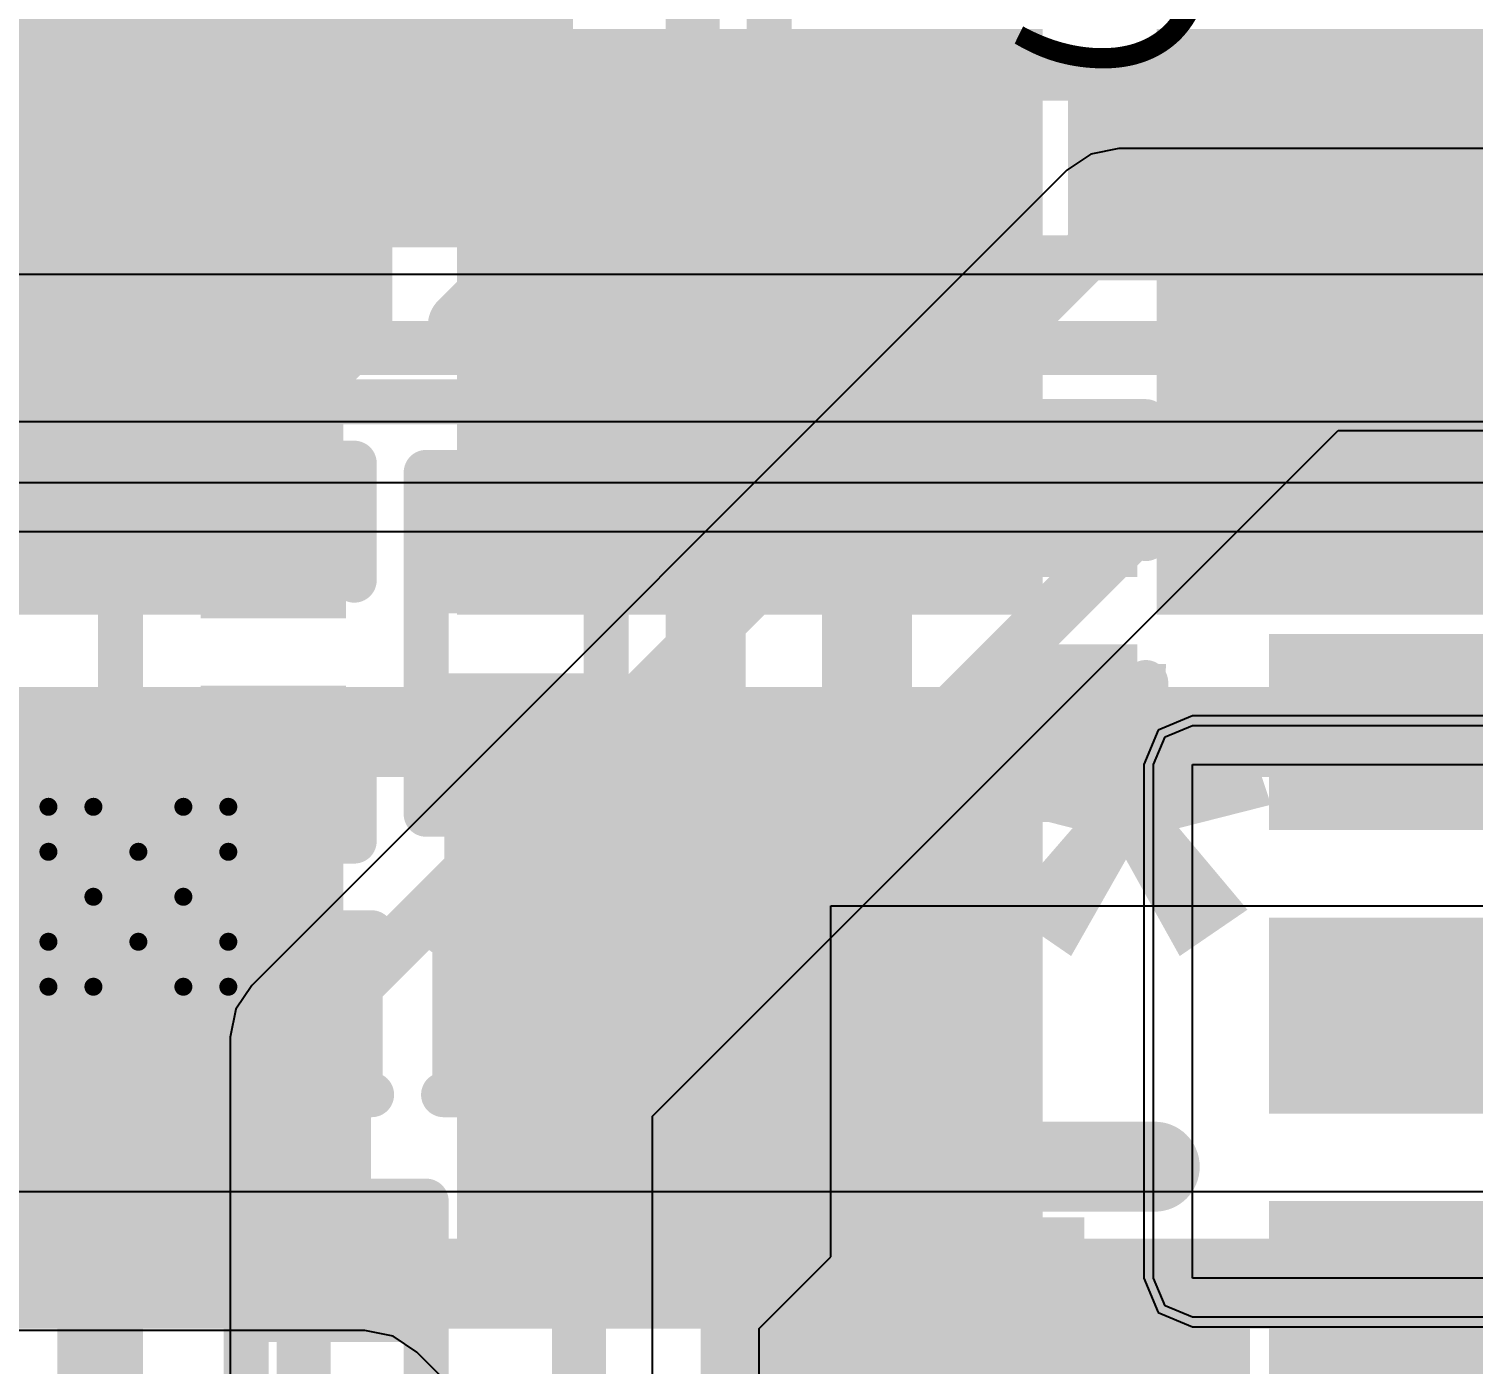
# Model space of a CAD drawing. Header units: inches. Extents: x 3 to 215, y 2 to 215.
# Drawn here: x 3.2848 to 3.4454, y 2.9261 to 3.0745 of the extents above; entities that cross this region are included whole.
import ezdxf

# ---------------------------------------------------------------- set-up
doc = ezdxf.new("R2010")
doc.units = ezdxf.units.IN
doc.header["$MEASUREMENT"] = 0
for name, color, linetype in [('Bottom Layer', 5, 'Continuous'), ('Bottom Overlay', 54, 'Continuous'), ('Bottom Paste', 16, 'Continuous'), ('Bottom Solder', 6, 'Continuous'), ('Dimension', 6, 'Continuous'), ('Drill Drawing', 1, 'Continuous'), ('Layer 1', 16, 'Continuous'), ('Layer 2', 76, 'Continuous'), ('Top Layer', 1, 'Continuous'), ('Top Paste', 8, 'Continuous'), ('Top Solder', 216, 'Continuous'), ('Via Holes', 16, 'Continuous')]:
    doc.layers.add(name, color=color, linetype=linetype)
doc.styles.add('Arial', font='', dxfattribs={"height": 0.2})
doc.styles.add('Arial_Bold', font='', dxfattribs={"height": 0.2})
doc.styles.get('Arial').set_extended_font_data('Arial')
doc.styles.get('Arial_Bold').set_extended_font_data('Arial', bold=True)

# ---------------------------------------------------------------- blocks, each defined once
blk = doc.blocks.new('40_QFN__5___5____B_8')
at = {"layer": 'Bottom Layer'}
for points in [[(-0.1063, -0.01929), (-0.07874, -0.01929), (-0.07874, -0.02795), (-0.1063, -0.02795)], [(-0.1063, -0.03504), (-0.07874, -0.03504), (-0.07874, -0.0437), (-0.1063, -0.0437)], [(-0.1063, -0.05079), (-0.07874, -0.05079), (-0.07874, -0.05945), (-0.1063, -0.05945)], [(-0.1063, -0.06654), (-0.07874, -0.06654), (-0.07874, -0.0752), (-0.1063, -0.0752)]]:
    blk.add_hatch(color=5, dxfattribs=at).paths.add_polyline_path(points)
at = {"layer": 'Bottom Paste'}
for points in [[(-0.1063, -0.01929), (-0.07874, -0.01929), (-0.07874, -0.02795), (-0.1063, -0.02795)], [(-0.1063, -0.03504), (-0.07874, -0.03504), (-0.07874, -0.0437), (-0.1063, -0.0437)], [(-0.1063, -0.05079), (-0.07874, -0.05079), (-0.07874, -0.05945), (-0.1063, -0.05945)], [(-0.1063, -0.06654), (-0.07874, -0.06654), (-0.07874, -0.0752), (-0.1063, -0.0752)]]:
    blk.add_hatch(color=16, dxfattribs=at).paths.add_polyline_path(points)
at = {"layer": 'Bottom Solder'}
for points in [[(-0.1103, -0.01529), (-0.07474, -0.01529), (-0.07474, -0.03195), (-0.1103, -0.03195)], [(-0.1103, -0.03104), (-0.07474, -0.03104), (-0.07474, -0.0477), (-0.1103, -0.0477)], [(-0.1103, -0.04679), (-0.07474, -0.04679), (-0.07474, -0.06345), (-0.1103, -0.06345)], [(-0.1103, -0.06254), (-0.07474, -0.06254), (-0.07474, -0.0792), (-0.1103, -0.0792)]]:
    blk.add_hatch(color=6, dxfattribs=at).paths.add_polyline_path(points)
at = {"layer": 'Bottom Overlay'}
for points in [[(-0.119, -0.067, 0.00787, 0.00787, 0), (-0.119, -0.077, 0.00787, 0.00787, 0)], [(-0.119, -0.067, 0.00787, 0.00787, 0), (-0.114, -0.072, 0.00787, 0.00787, 0)], [(-0.114, -0.072, 0.00787, 0.00787, 0), (-0.119, -0.077, 0.00787, 0.00787, 0)], [(-0.101, -0.084, 0.005, 0.005, 0), (-0.101, -0.101, 0.005, 0.005, 0)], [(-0.101, -0.101, 0.005, 0.005, 0), (-0.084, -0.101, 0.005, 0.005, 0)]]:
    blk.add_lwpolyline(points, format="xyseb", dxfattribs=at)
for points in [[(-0.12097, -0.067, 0.00394, 0.00394, 1), (-0.11703, -0.067, 0.00394, 0.00394, 1)], [(-0.12097, -0.067, 0.00394, 0.00394, 1), (-0.11703, -0.067, 0.00394, 0.00394, 1)], [(-0.11597, -0.072, 0.00394, 0.00394, 1), (-0.11203, -0.072, 0.00394, 0.00394, 1)], [(-0.11597, -0.072, 0.00394, 0.00394, 1), (-0.11203, -0.072, 0.00394, 0.00394, 1)], [(-0.12097, -0.077, 0.00394, 0.00394, 1), (-0.11703, -0.077, 0.00394, 0.00394, 1)], [(-0.12097, -0.077, 0.00394, 0.00394, 1), (-0.11703, -0.077, 0.00394, 0.00394, 1)], [(-0.10225, -0.084, 0.0025, 0.0025, 1), (-0.09975, -0.084, 0.0025, 0.0025, 1)], [(-0.10225, -0.101, 0.0025, 0.0025, 1), (-0.09975, -0.101, 0.0025, 0.0025, 1)], [(-0.10225, -0.101, 0.0025, 0.0025, 1), (-0.09975, -0.101, 0.0025, 0.0025, 1)], [(-0.08525, -0.101, 0.0025, 0.0025, 1), (-0.08275, -0.101, 0.0025, 0.0025, 1)]]:
    blk.add_lwpolyline(points, format="xyseb", close=True, dxfattribs=at)
blk = doc.blocks.new('LED_0201_B_9')
at = {"layer": 'Bottom Layer'}
for points in [[(-0.01142, 0.00551), (-0.00472, 0.00551), (-0.00472, -0.00551), (-0.01142, -0.00551)], [(0.00472, 0.00551), (0.01142, 0.00551), (0.01142, -0.00551), (0.00472, -0.00551)]]:
    blk.add_hatch(color=5, dxfattribs=at).paths.add_polyline_path(points)
at = {"layer": 'Bottom Overlay'}
blk.add_hatch(color=54, dxfattribs=at).paths.add_polyline_path([(0.015, -0.011), (0.025, -0.011), (0.025, 0.011), (0.015, 0.011)])
at = {"layer": 'Bottom Paste'}
for points in [[(-0.01142, 0.00551), (-0.00472, 0.00551), (-0.00472, -0.00551), (-0.01142, -0.00551)], [(0.00472, 0.00551), (0.01142, 0.00551), (0.01142, -0.00551), (0.00472, -0.00551)]]:
    blk.add_hatch(color=16, dxfattribs=at).paths.add_polyline_path(points)
at = {"layer": 'Bottom Solder'}
for points in [[(-0.01339, 0.00748), (-0.00276, 0.00748), (-0.00276, -0.00748), (-0.01339, -0.00748)], [(0.00276, 0.00748), (0.01339, 0.00748), (0.01339, -0.00748), (0.00276, -0.00748)]]:
    blk.add_hatch(color=6, dxfattribs=at).paths.add_polyline_path(points)
at = {"layer": 'Bottom Overlay'}
for points in [[(-0.015, -0.009, 0.005, 0.005, 0), (-0.015, 0.009, 0.005, 0.005, 0)], [(-0.015, 0.009, 0.005, 0.005, 0), (-0.004, 0.009, 0.005, 0.005, 0)], [(0.004, 0.009, 0.005, 0.005, 0), (0.015, 0.009, 0.005, 0.005, 0)], [(0.015, -0.009, 0.005, 0.005, 0), (0.015, 0.009, 0.005, 0.005, 0)], [(-0.015, -0.009, 0.005, 0.005, 0), (-0.004, -0.009, 0.005, 0.005, 0)], [(0.004, -0.009, 0.005, 0.005, 0), (0.015, -0.009, 0.005, 0.005, 0)]]:
    blk.add_lwpolyline(points, format="xyseb", dxfattribs=at)
for points in [[(-0.01625, 0.009, 0.0025, 0.0025, 1), (-0.01375, 0.009, 0.0025, 0.0025, 1)], [(-0.01625, 0.009, 0.0025, 0.0025, 1), (-0.01375, 0.009, 0.0025, 0.0025, 1)], [(-0.00525, 0.009, 0.0025, 0.0025, 1), (-0.00275, 0.009, 0.0025, 0.0025, 1)], [(0.00275, 0.009, 0.0025, 0.0025, 1), (0.00525, 0.009, 0.0025, 0.0025, 1)], [(0.01375, 0.009, 0.0025, 0.0025, 1), (0.01625, 0.009, 0.0025, 0.0025, 1)], [(0.01375, 0.009, 0.0025, 0.0025, 1), (0.01625, 0.009, 0.0025, 0.0025, 1)], [(-0.01625, -0.009, 0.0025, 0.0025, 1), (-0.01375, -0.009, 0.0025, 0.0025, 1)], [(-0.01625, -0.009, 0.0025, 0.0025, 1), (-0.01375, -0.009, 0.0025, 0.0025, 1)], [(-0.00525, -0.009, 0.0025, 0.0025, 1), (-0.00275, -0.009, 0.0025, 0.0025, 1)], [(0.00275, -0.009, 0.0025, 0.0025, 1), (0.00525, -0.009, 0.0025, 0.0025, 1)], [(0.01375, -0.009, 0.0025, 0.0025, 1), (0.01625, -0.009, 0.0025, 0.0025, 1)], [(0.01375, -0.009, 0.0025, 0.0025, 1), (0.01625, -0.009, 0.0025, 0.0025, 1)]]:
    blk.add_lwpolyline(points, format="xyseb", close=True, dxfattribs=at)
blk = doc.blocks.new('T____0603_B_13')
at = {"layer": 'Bottom Layer'}
for points in [[(-0.04016, 0.02559), (-0.0126, 0.02559), (-0.0126, -0.02559), (-0.04016, -0.02559)], [(0.0126, 0.02559), (0.04016, 0.02559), (0.04016, -0.02559), (0.0126, -0.02559)]]:
    blk.add_hatch(color=5, dxfattribs=at).paths.add_polyline_path(points)
at = {"layer": 'Bottom Paste'}
for points in [[(-0.04016, 0.02559), (-0.0126, 0.02559), (-0.0126, -0.02559), (-0.04016, -0.02559)], [(0.0126, 0.02559), (0.04016, 0.02559), (0.04016, -0.02559), (0.0126, -0.02559)]]:
    blk.add_hatch(color=16, dxfattribs=at).paths.add_polyline_path(points)
at = {"layer": 'Bottom Solder'}
for points in [[(-0.04416, 0.02959), (-0.0086, 0.02959), (-0.0086, -0.02959), (-0.04416, -0.02959)], [(0.0086, 0.02959), (0.04416, 0.02959), (0.04416, -0.02959), (0.0086, -0.02959)]]:
    blk.add_hatch(color=6, dxfattribs=at).paths.add_polyline_path(points)
at = {"layer": 'Bottom Overlay'}
for points in [[(0.0061, 0.02165, 0.005, 0.005, 0), (-0.00571, 0.02165, 0.005, 0.005, 0)], [(0.0061, -0.02165, 0.005, 0.005, 0), (-0.00571, -0.02165, 0.005, 0.005, 0)]]:
    blk.add_lwpolyline(points, format="xyseb", dxfattribs=at)
for points in [[(-0.00696, 0.02165, 0.0025, 0.0025, 1), (-0.00446, 0.02165, 0.0025, 0.0025, 1)], [(0.00485, 0.02165, 0.0025, 0.0025, 1), (0.00735, 0.02165, 0.0025, 0.0025, 1)], [(-0.00696, -0.02165, 0.0025, 0.0025, 1), (-0.00446, -0.02165, 0.0025, 0.0025, 1)], [(0.00485, -0.02165, 0.0025, 0.0025, 1), (0.00735, -0.02165, 0.0025, 0.0025, 1)]]:
    blk.add_lwpolyline(points, format="xyseb", close=True, dxfattribs=at)
at = {"layer": 'Bottom Overlay', "style": 'Arial', "text_generation_flag": 2}
blk.add_text('+', height=0.03, rotation=-180, dxfattribs=at).set_placement((-0.06708, 0.015))
blk = doc.blocks.new('MAX30102EFD_T_B_15')
at = {"layer": 'Bottom Layer'}
for points in [[(-0.06201, 0.10138), (-0.03248, 0.10138), (-0.03248, 0.0876), (-0.06201, 0.0876)], [(0.06201, 0.0876), (0.03248, 0.0876), (0.03248, 0.10138), (0.06201, 0.10138)], [(-0.06201, 0.06988), (-0.03248, 0.06988), (-0.03248, 0.0561), (-0.06201, 0.0561)], [(0.06201, 0.0561), (0.03248, 0.0561), (0.03248, 0.06988), (0.06201, 0.06988)], [(-0.06201, 0.03839), (-0.03248, 0.03839), (-0.03248, 0.02461), (-0.06201, 0.02461)], [(0.06201, 0.02461), (0.03248, 0.02461), (0.03248, 0.03839), (0.06201, 0.03839)], [(-0.06201, 0.00689), (-0.03248, 0.00689), (-0.03248, -0.00689), (-0.06201, -0.00689)], [(0.06201, -0.00689), (0.03248, -0.00689), (0.03248, 0.00689), (0.06201, 0.00689)], [(-0.06201, -0.02461), (-0.03248, -0.02461), (-0.03248, -0.03839), (-0.06201, -0.03839)], [(0.06201, -0.03839), (0.03248, -0.03839), (0.03248, -0.02461), (0.06201, -0.02461)], [(-0.06201, -0.0561), (-0.03248, -0.0561), (-0.03248, -0.06988), (-0.06201, -0.06988)], [(0.06201, -0.06988), (0.03248, -0.06988), (0.03248, -0.0561), (0.06201, -0.0561)], [(-0.06201, -0.0876), (-0.03248, -0.0876), (-0.03248, -0.10138), (-0.06201, -0.10138)], [(0.06201, -0.10138), (0.03248, -0.10138), (0.03248, -0.0876), (0.06201, -0.0876)]]:
    blk.add_hatch(color=5, dxfattribs=at).paths.add_polyline_path(points)
at = {"layer": 'Bottom Overlay'}
blk.add_hatch(color=54, dxfattribs=at).paths.add_polyline_path([(-0.029, -0.102), (-0.02, -0.102), (-0.02, -0.086), (-0.029, -0.086)])
at = {"layer": 'Bottom Paste'}
for points in [[(-0.06201, 0.10138), (-0.03248, 0.10138), (-0.03248, 0.0876), (-0.06201, 0.0876)], [(0.06201, 0.0876), (0.03248, 0.0876), (0.03248, 0.10138), (0.06201, 0.10138)], [(-0.06201, 0.06988), (-0.03248, 0.06988), (-0.03248, 0.0561), (-0.06201, 0.0561)], [(0.06201, 0.0561), (0.03248, 0.0561), (0.03248, 0.06988), (0.06201, 0.06988)], [(-0.06201, 0.03839), (-0.03248, 0.03839), (-0.03248, 0.02461), (-0.06201, 0.02461)], [(0.06201, 0.02461), (0.03248, 0.02461), (0.03248, 0.03839), (0.06201, 0.03839)], [(-0.06201, 0.00689), (-0.03248, 0.00689), (-0.03248, -0.00689), (-0.06201, -0.00689)], [(0.06201, -0.00689), (0.03248, -0.00689), (0.03248, 0.00689), (0.06201, 0.00689)], [(-0.06201, -0.02461), (-0.03248, -0.02461), (-0.03248, -0.03839), (-0.06201, -0.03839)], [(0.06201, -0.03839), (0.03248, -0.03839), (0.03248, -0.02461), (0.06201, -0.02461)], [(-0.06201, -0.0561), (-0.03248, -0.0561), (-0.03248, -0.06988), (-0.06201, -0.06988)], [(0.06201, -0.06988), (0.03248, -0.06988), (0.03248, -0.0561), (0.06201, -0.0561)], [(-0.06201, -0.0876), (-0.03248, -0.0876), (-0.03248, -0.10138), (-0.06201, -0.10138)], [(0.06201, -0.10138), (0.03248, -0.10138), (0.03248, -0.0876), (0.06201, -0.0876)]]:
    blk.add_hatch(color=16, dxfattribs=at).paths.add_polyline_path(points)
at = {"layer": 'Bottom Solder'}
for points in [[(-0.06601, 0.10538), (-0.02848, 0.10538), (-0.02848, 0.0836), (-0.06601, 0.0836)], [(0.06601, 0.0836), (0.02848, 0.0836), (0.02848, 0.10538), (0.06601, 0.10538)], [(-0.06601, 0.07388), (-0.02848, 0.07388), (-0.02848, 0.0521), (-0.06601, 0.0521)], [(0.06601, 0.0521), (0.02848, 0.0521), (0.02848, 0.07388), (0.06601, 0.07388)], [(-0.06601, 0.04239), (-0.02848, 0.04239), (-0.02848, 0.02061), (-0.06601, 0.02061)], [(0.06601, 0.02061), (0.02848, 0.02061), (0.02848, 0.04239), (0.06601, 0.04239)], [(-0.06601, 0.01089), (-0.02848, 0.01089), (-0.02848, -0.01089), (-0.06601, -0.01089)], [(0.06601, -0.01089), (0.02848, -0.01089), (0.02848, 0.01089), (0.06601, 0.01089)], [(-0.06601, -0.02061), (-0.02848, -0.02061), (-0.02848, -0.04239), (-0.06601, -0.04239)], [(0.06601, -0.04239), (0.02848, -0.04239), (0.02848, -0.02061), (0.06601, -0.02061)], [(-0.06601, -0.0521), (-0.02848, -0.0521), (-0.02848, -0.07388), (-0.06601, -0.07388)], [(0.06601, -0.07388), (0.02848, -0.07388), (0.02848, -0.0521), (0.06601, -0.0521)], [(-0.06601, -0.0836), (-0.02848, -0.0836), (-0.02848, -0.10538), (-0.06601, -0.10538)], [(0.06601, -0.10538), (0.02848, -0.10538), (0.02848, -0.0836), (0.06601, -0.0836)]]:
    blk.add_hatch(color=6, dxfattribs=at).paths.add_polyline_path(points)
at = {"layer": 'Bottom Overlay'}
for points in [[(0.065, 0.112, 0.005, 0.005, 0), (-0.065, 0.112, 0.005, 0.005, 0)], [(-0.075, -0.09, 0.00787, 0.00787, 0), (-0.075, -0.1, 0.00787, 0.00787, 0)], [(-0.07, -0.095, 0.00787, 0.00787, 0), (-0.075, -0.09, 0.00787, 0.00787, 0)], [(-0.07, -0.095, 0.00787, 0.00787, 0), (-0.075, -0.1, 0.00787, 0.00787, 0)], [(0.065, -0.112, 0.005, 0.005, 0), (-0.065, -0.112, 0.005, 0.005, 0)]]:
    blk.add_lwpolyline(points, format="xyseb", dxfattribs=at)
for points in [[(-0.06625, 0.112, 0.0025, 0.0025, 1), (-0.06375, 0.112, 0.0025, 0.0025, 1)], [(0.06375, 0.112, 0.0025, 0.0025, 1), (0.06625, 0.112, 0.0025, 0.0025, 1)], [(-0.07697, -0.09, 0.00394, 0.00394, 1), (-0.07303, -0.09, 0.00394, 0.00394, 1)], [(-0.07697, -0.09, 0.00394, 0.00394, 1), (-0.07303, -0.09, 0.00394, 0.00394, 1)], [(-0.07197, -0.095, 0.00394, 0.00394, 1), (-0.06803, -0.095, 0.00394, 0.00394, 1)], [(-0.07197, -0.095, 0.00394, 0.00394, 1), (-0.06803, -0.095, 0.00394, 0.00394, 1)], [(-0.07697, -0.1, 0.00394, 0.00394, 1), (-0.07303, -0.1, 0.00394, 0.00394, 1)], [(-0.07697, -0.1, 0.00394, 0.00394, 1), (-0.07303, -0.1, 0.00394, 0.00394, 1)], [(-0.06625, -0.112, 0.0025, 0.0025, 1), (-0.06375, -0.112, 0.0025, 0.0025, 1)], [(0.06375, -0.112, 0.0025, 0.0025, 1), (0.06625, -0.112, 0.0025, 0.0025, 1)]]:
    blk.add_lwpolyline(points, format="xyseb", close=True, dxfattribs=at)
blk = doc.blocks.new('ESP32_C3_MINI_1_H4_16')
at = {"layer": 'Top Layer'}
for points in [[(-0.02855, 0.1063), (0.02854, 0.1063), (0.02854, 0.04921), (-0.02855, 0.04921)], [(0.04921, 0.1063), (0.1063, 0.1063), (0.1063, 0.04921), (0.04921, 0.04921)], [(-0.10631, 0.02854), (-0.04922, 0.02854), (-0.04922, -0.02855), (-0.10631, -0.02855)], [(-0.02855, 0.02854), (0.02854, 0.02854), (0.02854, -0.02855), (-0.02855, -0.02855)], [(0.04921, 0.02854), (0.1063, 0.02854), (0.1063, -0.02855), (0.04921, -0.02855)]]:
    blk.add_hatch(color=1, dxfattribs=at).paths.add_polyline_path(points)
at = {"layer": 'Top Paste'}
for points in [[(-0.02855, 0.1063), (0.02854, 0.1063), (0.02854, 0.04921), (-0.02855, 0.04921)], [(0.04921, 0.1063), (0.1063, 0.1063), (0.1063, 0.04921), (0.04921, 0.04921)], [(-0.10631, 0.02854), (-0.04922, 0.02854), (-0.04922, -0.02855), (-0.10631, -0.02855)], [(-0.02855, 0.02854), (0.02854, 0.02854), (0.02854, -0.02855), (-0.02855, -0.02855)], [(0.04921, 0.02854), (0.1063, 0.02854), (0.1063, -0.02855), (0.04921, -0.02855)]]:
    blk.add_hatch(color=8, dxfattribs=at).paths.add_polyline_path(points)
at = {"layer": 'Top Solder'}
for points in [[(-0.03255, 0.1103), (0.03254, 0.1103), (0.03254, 0.04521), (-0.03255, 0.04521)], [(0.04521, 0.1103), (0.1103, 0.1103), (0.1103, 0.04521), (0.04521, 0.04521)], [(-0.11031, 0.03254), (-0.04522, 0.03254), (-0.04522, -0.03255), (-0.11031, -0.03255)], [(-0.03255, 0.03254), (0.03254, 0.03254), (0.03254, -0.03255), (-0.03255, -0.03255)], [(0.04521, 0.03254), (0.1103, 0.03254), (0.1103, -0.03255), (0.04521, -0.03255)]]:
    blk.add_hatch(color=216, dxfattribs=at).paths.add_polyline_path(points)
at = {"layer": 'Top Layer'}
for p, q in [((-0.08268, 0.1063), (-0.04922, 0.1063)), ((-0.04922, 0.1063), (-0.04922, 0.04921)), ((-0.04922, 0.04921), (-0.1063, 0.04921))]:
    blk.add_line(p, q, dxfattribs=at)
at = {"layer": 'Top Solder'}
for p, q in [((-0.08268, 0.11063), (-0.04922, 0.11063)), ((-0.04922, 0.11063), (-0.04616, 0.10936)), ((-0.04616, 0.10936), (-0.04489, 0.1063)), ((-0.04489, 0.1063), (-0.04489, 0.04921)), ((-0.04489, 0.04921), (-0.04616, 0.04615)), ((-0.04616, 0.04615), (-0.04922, 0.04488)), ((-0.04922, 0.04488), (-0.1063, 0.04488))]:
    blk.add_line(p, q, dxfattribs=at)
blk = doc.blocks.new('R___0201_B_20')
at = {"layer": 'Bottom Layer'}
for points in [[(-0.01614, 0.00728), (-0.00551, 0.00728), (-0.00551, -0.00728), (-0.01614, -0.00728)], [(0.00551, 0.00728), (0.01614, 0.00728), (0.01614, -0.00728), (0.00551, -0.00728)]]:
    blk.add_hatch(color=5, dxfattribs=at).paths.add_polyline_path(points)
at = {"layer": 'Bottom Paste'}
for points in [[(-0.01614, 0.00728), (-0.00551, 0.00728), (-0.00551, -0.00728), (-0.01614, -0.00728)], [(0.00551, 0.00728), (0.01614, 0.00728), (0.01614, -0.00728), (0.00551, -0.00728)]]:
    blk.add_hatch(color=16, dxfattribs=at).paths.add_polyline_path(points)
at = {"layer": 'Bottom Solder'}
for points in [[(-0.01831, 0.00945), (-0.00335, 0.00945), (-0.00335, -0.00945), (-0.01831, -0.00945)], [(0.00335, 0.00945), (0.01831, 0.00945), (0.01831, -0.00945), (0.00335, -0.00945)]]:
    blk.add_hatch(color=6, dxfattribs=at).paths.add_polyline_path(points)
at = {"layer": 'Bottom Overlay'}
for points in [[(0.019, 0.01, 0.005, 0.005, 0), (-0.019, 0.01, 0.005, 0.005, 0)], [(-0.019, 0.01, 0.005, 0.005, 0), (-0.019, -0.01, 0.005, 0.005, 0)], [(0.019, 0.01, 0.005, 0.005, 0), (0.019, -0.01, 0.005, 0.005, 0)], [(0.019, -0.01, 0.005, 0.005, 0), (-0.019, -0.01, 0.005, 0.005, 0)]]:
    blk.add_lwpolyline(points, format="xyseb", dxfattribs=at)
for points in [[(-0.02025, 0.01, 0.0025, 0.0025, 1), (-0.01775, 0.01, 0.0025, 0.0025, 1)], [(-0.02025, 0.01, 0.0025, 0.0025, 1), (-0.01775, 0.01, 0.0025, 0.0025, 1)], [(0.01775, 0.01, 0.0025, 0.0025, 1), (0.02025, 0.01, 0.0025, 0.0025, 1)], [(0.01775, 0.01, 0.0025, 0.0025, 1), (0.02025, 0.01, 0.0025, 0.0025, 1)], [(-0.02025, -0.01, 0.0025, 0.0025, 1), (-0.01775, -0.01, 0.0025, 0.0025, 1)], [(-0.02025, -0.01, 0.0025, 0.0025, 1), (-0.01775, -0.01, 0.0025, 0.0025, 1)], [(0.01775, -0.01, 0.0025, 0.0025, 1), (0.02025, -0.01, 0.0025, 0.0025, 1)], [(0.01775, -0.01, 0.0025, 0.0025, 1), (0.02025, -0.01, 0.0025, 0.0025, 1)]]:
    blk.add_lwpolyline(points, format="xyseb", close=True, dxfattribs=at)
blk = doc.blocks.new('R___0201_B_27')
at = {"layer": 'Bottom Layer'}
for points in [[(-0.01614, 0.00728), (-0.00551, 0.00728), (-0.00551, -0.00728), (-0.01614, -0.00728)], [(0.00551, 0.00728), (0.01614, 0.00728), (0.01614, -0.00728), (0.00551, -0.00728)]]:
    blk.add_hatch(color=5, dxfattribs=at).paths.add_polyline_path(points)
at = {"layer": 'Bottom Paste'}
for points in [[(-0.01614, 0.00728), (-0.00551, 0.00728), (-0.00551, -0.00728), (-0.01614, -0.00728)], [(0.00551, 0.00728), (0.01614, 0.00728), (0.01614, -0.00728), (0.00551, -0.00728)]]:
    blk.add_hatch(color=16, dxfattribs=at).paths.add_polyline_path(points)
at = {"layer": 'Bottom Solder'}
for points in [[(-0.01831, 0.00945), (-0.00335, 0.00945), (-0.00335, -0.00945), (-0.01831, -0.00945)], [(0.00335, 0.00945), (0.01831, 0.00945), (0.01831, -0.00945), (0.00335, -0.00945)]]:
    blk.add_hatch(color=6, dxfattribs=at).paths.add_polyline_path(points)
at = {"layer": 'Bottom Overlay'}
for points in [[(-0.019, 0.01, 0.005, 0.005, 0), (0.019, 0.01, 0.005, 0.005, 0)], [(-0.019, 0.01, 0.005, 0.005, 0), (-0.019, -0.01, 0.005, 0.005, 0)], [(0.019, 0.01, 0.005, 0.005, 0), (0.019, -0.01, 0.005, 0.005, 0)], [(-0.019, -0.01, 0.005, 0.005, 0), (0.019, -0.01, 0.005, 0.005, 0)]]:
    blk.add_lwpolyline(points, format="xyseb", dxfattribs=at)
for points in [[(-0.02025, 0.01, 0.0025, 0.0025, 1), (-0.01775, 0.01, 0.0025, 0.0025, 1)], [(-0.02025, 0.01, 0.0025, 0.0025, 1), (-0.01775, 0.01, 0.0025, 0.0025, 1)], [(0.01775, 0.01, 0.0025, 0.0025, 1), (0.02025, 0.01, 0.0025, 0.0025, 1)], [(0.01775, 0.01, 0.0025, 0.0025, 1), (0.02025, 0.01, 0.0025, 0.0025, 1)], [(-0.02025, -0.01, 0.0025, 0.0025, 1), (-0.01775, -0.01, 0.0025, 0.0025, 1)], [(-0.02025, -0.01, 0.0025, 0.0025, 1), (-0.01775, -0.01, 0.0025, 0.0025, 1)], [(0.01775, -0.01, 0.0025, 0.0025, 1), (0.02025, -0.01, 0.0025, 0.0025, 1)], [(0.01775, -0.01, 0.0025, 0.0025, 1), (0.02025, -0.01, 0.0025, 0.0025, 1)]]:
    blk.add_lwpolyline(points, format="xyseb", close=True, dxfattribs=at)
blk = doc.blocks.new('R___0201_B_28')
at = {"layer": 'Bottom Layer'}
for points in [[(-0.01614, 0.00728), (-0.00551, 0.00728), (-0.00551, -0.00728), (-0.01614, -0.00728)], [(0.00551, 0.00728), (0.01614, 0.00728), (0.01614, -0.00728), (0.00551, -0.00728)]]:
    blk.add_hatch(color=5, dxfattribs=at).paths.add_polyline_path(points)
at = {"layer": 'Bottom Paste'}
for points in [[(-0.01614, 0.00728), (-0.00551, 0.00728), (-0.00551, -0.00728), (-0.01614, -0.00728)], [(0.00551, 0.00728), (0.01614, 0.00728), (0.01614, -0.00728), (0.00551, -0.00728)]]:
    blk.add_hatch(color=16, dxfattribs=at).paths.add_polyline_path(points)
at = {"layer": 'Bottom Solder'}
for points in [[(-0.01831, 0.00945), (-0.00335, 0.00945), (-0.00335, -0.00945), (-0.01831, -0.00945)], [(0.00335, 0.00945), (0.01831, 0.00945), (0.01831, -0.00945), (0.00335, -0.00945)]]:
    blk.add_hatch(color=6, dxfattribs=at).paths.add_polyline_path(points)
at = {"layer": 'Bottom Overlay'}
for points in [[(-0.019, 0.01, 0.005, 0.005, 0), (-0.019, -0.01, 0.005, 0.005, 0)], [(-0.019, 0.01, 0.005, 0.005, 0), (0.019, 0.01, 0.005, 0.005, 0)], [(0.019, 0.01, 0.005, 0.005, 0), (0.019, -0.01, 0.005, 0.005, 0)], [(-0.019, -0.01, 0.005, 0.005, 0), (0.019, -0.01, 0.005, 0.005, 0)]]:
    blk.add_lwpolyline(points, format="xyseb", dxfattribs=at)
for points in [[(-0.02025, 0.01, 0.0025, 0.0025, 1), (-0.01775, 0.01, 0.0025, 0.0025, 1)], [(-0.02025, 0.01, 0.0025, 0.0025, 1), (-0.01775, 0.01, 0.0025, 0.0025, 1)], [(0.01775, 0.01, 0.0025, 0.0025, 1), (0.02025, 0.01, 0.0025, 0.0025, 1)], [(0.01775, 0.01, 0.0025, 0.0025, 1), (0.02025, 0.01, 0.0025, 0.0025, 1)], [(-0.02025, -0.01, 0.0025, 0.0025, 1), (-0.01775, -0.01, 0.0025, 0.0025, 1)], [(-0.02025, -0.01, 0.0025, 0.0025, 1), (-0.01775, -0.01, 0.0025, 0.0025, 1)], [(0.01775, -0.01, 0.0025, 0.0025, 1), (0.02025, -0.01, 0.0025, 0.0025, 1)], [(0.01775, -0.01, 0.0025, 0.0025, 1), (0.02025, -0.01, 0.0025, 0.0025, 1)]]:
    blk.add_lwpolyline(points, format="xyseb", close=True, dxfattribs=at)
blk = doc.blocks.new('CAP_0201_B_45')
at = {"layer": 'Bottom Layer'}
for points in [[(-0.01772, 0.00591), (-0.00591, 0.00591), (-0.00591, -0.00591), (-0.01772, -0.00591)], [(0.00591, 0.00591), (0.01772, 0.00591), (0.01772, -0.00591), (0.00591, -0.00591)]]:
    blk.add_hatch(color=5, dxfattribs=at).paths.add_polyline_path(points)
at = {"layer": 'Bottom Paste'}
for points in [[(-0.01772, 0.00591), (-0.00591, 0.00591), (-0.00591, -0.00591), (-0.01772, -0.00591)], [(0.00591, 0.00591), (0.01772, 0.00591), (0.01772, -0.00591), (0.00591, -0.00591)]]:
    blk.add_hatch(color=16, dxfattribs=at).paths.add_polyline_path(points)
at = {"layer": 'Bottom Solder'}
for points in [[(-0.01988, 0.00807), (-0.00374, 0.00807), (-0.00374, -0.00807), (-0.01988, -0.00807)], [(0.00374, 0.00807), (0.01988, 0.00807), (0.01988, -0.00807), (0.00374, -0.00807)]]:
    blk.add_hatch(color=6, dxfattribs=at).paths.add_polyline_path(points)
at = {"layer": 'Bottom Overlay'}
for points in [[(-0.021, -0.009, 0.005, 0.005, 0), (-0.021, 0.009, 0.005, 0.005, 0)], [(-0.008, 0.009, 0.005, 0.005, 0), (-0.021, 0.009, 0.005, 0.005, 0)], [(0.021, 0.009, 0.005, 0.005, 0), (0.008, 0.009, 0.005, 0.005, 0)], [(0.021, -0.009, 0.005, 0.005, 0), (0.021, 0.009, 0.005, 0.005, 0)], [(-0.008, -0.009, 0.005, 0.005, 0), (-0.021, -0.009, 0.005, 0.005, 0)], [(0.021, -0.009, 0.005, 0.005, 0), (0.008, -0.009, 0.005, 0.005, 0)]]:
    blk.add_lwpolyline(points, format="xyseb", dxfattribs=at)
for points in [[(-0.02225, 0.009, 0.0025, 0.0025, 1), (-0.01975, 0.009, 0.0025, 0.0025, 1)], [(-0.02225, 0.009, 0.0025, 0.0025, 1), (-0.01975, 0.009, 0.0025, 0.0025, 1)], [(-0.00925, 0.009, 0.0025, 0.0025, 1), (-0.00675, 0.009, 0.0025, 0.0025, 1)], [(0.00675, 0.009, 0.0025, 0.0025, 1), (0.00925, 0.009, 0.0025, 0.0025, 1)], [(0.01975, 0.009, 0.0025, 0.0025, 1), (0.02225, 0.009, 0.0025, 0.0025, 1)], [(0.01975, 0.009, 0.0025, 0.0025, 1), (0.02225, 0.009, 0.0025, 0.0025, 1)], [(-0.02225, -0.009, 0.0025, 0.0025, 1), (-0.01975, -0.009, 0.0025, 0.0025, 1)], [(-0.02225, -0.009, 0.0025, 0.0025, 1), (-0.01975, -0.009, 0.0025, 0.0025, 1)], [(-0.00925, -0.009, 0.0025, 0.0025, 1), (-0.00675, -0.009, 0.0025, 0.0025, 1)], [(0.00675, -0.009, 0.0025, 0.0025, 1), (0.00925, -0.009, 0.0025, 0.0025, 1)], [(0.01975, -0.009, 0.0025, 0.0025, 1), (0.02225, -0.009, 0.0025, 0.0025, 1)], [(0.01975, -0.009, 0.0025, 0.0025, 1), (0.02225, -0.009, 0.0025, 0.0025, 1)]]:
    blk.add_lwpolyline(points, format="xyseb", close=True, dxfattribs=at)
blk = doc.blocks.new('CAP_0201_B_50')
at = {"layer": 'Bottom Layer'}
for points in [[(-0.01772, 0.00591), (-0.00591, 0.00591), (-0.00591, -0.00591), (-0.01772, -0.00591)], [(0.00591, 0.00591), (0.01772, 0.00591), (0.01772, -0.00591), (0.00591, -0.00591)]]:
    blk.add_hatch(color=5, dxfattribs=at).paths.add_polyline_path(points)
at = {"layer": 'Bottom Paste'}
for points in [[(-0.01772, 0.00591), (-0.00591, 0.00591), (-0.00591, -0.00591), (-0.01772, -0.00591)], [(0.00591, 0.00591), (0.01772, 0.00591), (0.01772, -0.00591), (0.00591, -0.00591)]]:
    blk.add_hatch(color=16, dxfattribs=at).paths.add_polyline_path(points)
at = {"layer": 'Bottom Solder'}
for points in [[(-0.01988, 0.00807), (-0.00374, 0.00807), (-0.00374, -0.00807), (-0.01988, -0.00807)], [(0.00374, 0.00807), (0.01988, 0.00807), (0.01988, -0.00807), (0.00374, -0.00807)]]:
    blk.add_hatch(color=6, dxfattribs=at).paths.add_polyline_path(points)
at = {"layer": 'Bottom Overlay'}
for points in [[(-0.021, -0.009, 0.005, 0.005, 0), (-0.021, 0.009, 0.005, 0.005, 0)], [(-0.008, 0.009, 0.005, 0.005, 0), (-0.021, 0.009, 0.005, 0.005, 0)], [(0.021, 0.009, 0.005, 0.005, 0), (0.008, 0.009, 0.005, 0.005, 0)], [(0.021, -0.009, 0.005, 0.005, 0), (0.021, 0.009, 0.005, 0.005, 0)], [(-0.008, -0.009, 0.005, 0.005, 0), (-0.021, -0.009, 0.005, 0.005, 0)], [(0.021, -0.009, 0.005, 0.005, 0), (0.008, -0.009, 0.005, 0.005, 0)]]:
    blk.add_lwpolyline(points, format="xyseb", dxfattribs=at)
for points in [[(-0.02225, 0.009, 0.0025, 0.0025, 1), (-0.01975, 0.009, 0.0025, 0.0025, 1)], [(-0.02225, 0.009, 0.0025, 0.0025, 1), (-0.01975, 0.009, 0.0025, 0.0025, 1)], [(-0.00925, 0.009, 0.0025, 0.0025, 1), (-0.00675, 0.009, 0.0025, 0.0025, 1)], [(0.00675, 0.009, 0.0025, 0.0025, 1), (0.00925, 0.009, 0.0025, 0.0025, 1)], [(0.01975, 0.009, 0.0025, 0.0025, 1), (0.02225, 0.009, 0.0025, 0.0025, 1)], [(0.01975, 0.009, 0.0025, 0.0025, 1), (0.02225, 0.009, 0.0025, 0.0025, 1)], [(-0.02225, -0.009, 0.0025, 0.0025, 1), (-0.01975, -0.009, 0.0025, 0.0025, 1)], [(-0.02225, -0.009, 0.0025, 0.0025, 1), (-0.01975, -0.009, 0.0025, 0.0025, 1)], [(-0.00925, -0.009, 0.0025, 0.0025, 1), (-0.00675, -0.009, 0.0025, 0.0025, 1)], [(0.00675, -0.009, 0.0025, 0.0025, 1), (0.00925, -0.009, 0.0025, 0.0025, 1)], [(0.01975, -0.009, 0.0025, 0.0025, 1), (0.02225, -0.009, 0.0025, 0.0025, 1)], [(0.01975, -0.009, 0.0025, 0.0025, 1), (0.02225, -0.009, 0.0025, 0.0025, 1)]]:
    blk.add_lwpolyline(points, format="xyseb", close=True, dxfattribs=at)

msp = doc.modelspace()

# ---------------------------------------------------------------- hatches: boundary and pattern name
at = {"layer": 'Bottom Layer'}
msp.add_hatch(color=5, dxfattribs=at).paths.add_polyline_path([(3.331, 2.956), (3.346, 2.956), (3.346, 3.002), (3.331, 3.002)])
h = msp.add_hatch(color=5, dxfattribs=at)
edge = h.paths.add_edge_path()
edge.add_arc((3.297, 2.978), 0.00492, 0, 360)
at = {"layer": 'Layer 1'}
h = msp.add_hatch(color=16, dxfattribs=at)
edge = h.paths.add_edge_path()
edge.add_arc((3.297, 2.978), 0.00492, 0, 360)
at = {"layer": 'Layer 2'}
h = msp.add_hatch(color=76, dxfattribs=at)
edge = h.paths.add_edge_path()
edge.add_arc((3.297, 2.978), 0.00492, 0, 360)
at = {"layer": 'Top Layer'}
h = msp.add_hatch(color=1, dxfattribs=at)
edge = h.paths.add_edge_path()
edge.add_arc((3.297, 2.978), 0.00492, 0, 360)
at = {"layer": 'Via Holes'}
h = msp.add_hatch(color=7, dxfattribs=at)
edge = h.paths.add_edge_path()
edge.add_arc((3.297, 2.978), 0.00394, 0, 360)

# ---------------------------------------------------------------- linework, layer by layer
at = {"layer": 'Bottom Layer'}
for p, q in [((3.374, 2.938), (3.374, 2.977)), ((3.374, 2.977), (3.451, 2.977)), ((3.366, 2.93), (3.374, 2.938)), ((3.366, 2.898), (3.366, 2.93))]:
    msp.add_line(p, q, dxfattribs=at)
for points in [[(3.30549, 3.06796, 0.008, 0.008, 0), (3.30549, 3.12111, 0.008, 0.008, 0)], [(3.35864, 2.94764, 0.006, 0.006, 0), (3.35864, 3.08961, 0.006, 0.006, 0)], [(3.28974, 3.02774, 0.008, 0.008, 0), (3.28974, 3.06796, 0.008, 0.008, 0)], [(3.32124, 3.04124, 0.008, 0.008, 0), (3.32124, 3.06796, 0.008, 0.008, 0)], [(3.33698, 3.017, 0.008, 0.008, 0), (3.33698, 3.06796, 0.008, 0.008, 0)], [(3.38617, 3.03233, 0.01, 0.01, 0), (3.38617, 3.059, 0.01, 0.01, 0)], [(3.40783, 3.059, 0.006, 0.006, 0), (3.40797, 3.05915, 0.006, 0.006, 0)], [(3.40797, 3.05915, 0.006, 0.006, 0), (3.44131, 3.05915, 0.006, 0.006, 0)], [(3.44131, 3.05915, 0.006, 0.006, 0), (3.44146, 3.05929, 0.006, 0.006, 0)], [(3.44146, 3.05929, 0.006, 0.006, 0), (3.4655, 3.05929, 0.006, 0.006, 0)], [(3.312, 3.032, 0.008, 0.008, 0), (3.32124, 3.04124, 0.008, 0.008, 0)], [(3.378, 3.02416, 0.01, 0.01, 0), (3.38617, 3.03233, 0.01, 0.01, 0)], [(3.312, 3.017, 0.008, 0.008, 0), (3.312, 3.032, 0.008, 0.008, 0)], [(3.263, 3.001, 0.008, 0.008, 0), (3.28974, 3.02774, 0.008, 0.008, 0)], [(3.41462, 3.02162, 0.006, 0.006, 0), (3.4208, 3.0278, 0.006, 0.006, 0)], [(3.4208, 3.0278, 0.006, 0.006, 0), (3.44146, 3.0278, 0.006, 0.006, 0)], [(3.44146, 3.0278, 0.006, 0.006, 0), (3.4832, 3.0278, 0.006, 0.006, 0)], [(3.378, 2.956, 0.01, 0.01, 0), (3.378, 3.02416, 0.01, 0.01, 0)], [(3.4, 3.02162, 0.006, 0.006, 0), (3.41462, 3.02162, 0.006, 0.006, 0)], [(3.4, 2.998, 0.006, 0.006, 0), (3.40085, 2.99715, 0.006, 0.006, 0)], [(3.40085, 2.99715, 0.006, 0.006, 0), (3.44061, 2.99715, 0.006, 0.006, 0)], [(3.44061, 2.99715, 0.006, 0.006, 0), (3.44146, 2.9963, 0.006, 0.006, 0)], [(3.44146, 2.9963, 0.006, 0.006, 0), (3.44933, 2.9963, 0.006, 0.006, 0)], [(3.297, 2.97838, 0.006, 0.006, 0), (3.312, 2.99338, 0.006, 0.006, 0)], [(3.297, 2.978, 0.006, 0.006, 0), (3.297, 2.97838, 0.006, 0.006, 0)], [(3.31886, 2.93714, 0.008, 0.008, 0), (3.31886, 2.965, 0.008, 0.008, 0)], [(3.378, 2.956, 0.01, 0.01, 0), (3.386, 2.948, 0.01, 0.01, 0)], [(3.386, 2.948, 0.01, 0.01, 0), (3.41, 2.948, 0.01, 0.01, 0)], [(3.346, 2.935, 0.006, 0.006, 0), (3.35864, 2.94764, 0.006, 0.006, 0)], [(3.292, 2.93131, 0.008, 0.008, 0), (3.29669, 2.936, 0.008, 0.008, 0)], [(3.29669, 2.936, 0.008, 0.008, 0), (3.319, 2.936, 0.008, 0.008, 0)], [(3.346, 2.89781, 0.006, 0.006, 0), (3.346, 2.935, 0.006, 0.006, 0)], [(3.292, 2.856, 0.008, 0.008, 0), (3.292, 2.93131, 0.008, 0.008, 0)]]:
    msp.add_lwpolyline(points, format="xyseb", dxfattribs=at)
for points in [[(3.28774, 3.06796, 0.004, 0.004, 1), (3.29174, 3.06796, 0.004, 0.004, 1)], [(3.30349, 3.06796, 0.004, 0.004, 1), (3.30749, 3.06796, 0.004, 0.004, 1)], [(3.31924, 3.06796, 0.004, 0.004, 1), (3.32324, 3.06796, 0.004, 0.004, 1)], [(3.33498, 3.06796, 0.004, 0.004, 1), (3.33898, 3.06796, 0.004, 0.004, 1)], [(3.38367, 3.059, 0.005, 0.005, 1), (3.38867, 3.059, 0.005, 0.005, 1)], [(3.40647, 3.05915, 0.003, 0.003, 1), (3.40947, 3.05915, 0.003, 0.003, 1)], [(3.40647, 3.05915, 0.003, 0.003, 1), (3.40947, 3.05915, 0.003, 0.003, 1)], [(3.43981, 3.05915, 0.003, 0.003, 1), (3.44281, 3.05915, 0.003, 0.003, 1)], [(3.43981, 3.05915, 0.003, 0.003, 1), (3.44281, 3.05915, 0.003, 0.003, 1)], [(3.43996, 3.05929, 0.003, 0.003, 1), (3.44296, 3.05929, 0.003, 0.003, 1)], [(3.43996, 3.05929, 0.003, 0.003, 1), (3.44296, 3.05929, 0.003, 0.003, 1)], [(3.40633, 3.059, 0.003, 0.003, 1), (3.40933, 3.059, 0.003, 0.003, 1)], [(3.31924, 3.04124, 0.004, 0.004, 1), (3.32324, 3.04124, 0.004, 0.004, 1)], [(3.31924, 3.04124, 0.004, 0.004, 1), (3.32324, 3.04124, 0.004, 0.004, 1)], [(3.38367, 3.03233, 0.005, 0.005, 1), (3.38867, 3.03233, 0.005, 0.005, 1)], [(3.38367, 3.03233, 0.005, 0.005, 1), (3.38867, 3.03233, 0.005, 0.005, 1)], [(3.31, 3.032, 0.004, 0.004, 1), (3.314, 3.032, 0.004, 0.004, 1)], [(3.31, 3.032, 0.004, 0.004, 1), (3.314, 3.032, 0.004, 0.004, 1)], [(3.28774, 3.02774, 0.004, 0.004, 1), (3.29174, 3.02774, 0.004, 0.004, 1)], [(3.28774, 3.02774, 0.004, 0.004, 1), (3.29174, 3.02774, 0.004, 0.004, 1)], [(3.4193, 3.0278, 0.003, 0.003, 1), (3.4223, 3.0278, 0.003, 0.003, 1)], [(3.4193, 3.0278, 0.003, 0.003, 1), (3.4223, 3.0278, 0.003, 0.003, 1)], [(3.43996, 3.0278, 0.003, 0.003, 1), (3.44296, 3.0278, 0.003, 0.003, 1)], [(3.43996, 3.0278, 0.003, 0.003, 1), (3.44296, 3.0278, 0.003, 0.003, 1)], [(3.3755, 3.02416, 0.005, 0.005, 1), (3.3805, 3.02416, 0.005, 0.005, 1)], [(3.3755, 3.02416, 0.005, 0.005, 1), (3.3805, 3.02416, 0.005, 0.005, 1)], [(3.3985, 3.02162, 0.003, 0.003, 1), (3.4015, 3.02162, 0.003, 0.003, 1)], [(3.41312, 3.02162, 0.003, 0.003, 1), (3.41612, 3.02162, 0.003, 0.003, 1)], [(3.41312, 3.02162, 0.003, 0.003, 1), (3.41612, 3.02162, 0.003, 0.003, 1)], [(3.31, 3.017, 0.004, 0.004, 1), (3.314, 3.017, 0.004, 0.004, 1)], [(3.33498, 3.017, 0.004, 0.004, 1), (3.33898, 3.017, 0.004, 0.004, 1)], [(3.3985, 2.998, 0.003, 0.003, 1), (3.4015, 2.998, 0.003, 0.003, 1)], [(3.39935, 2.99715, 0.003, 0.003, 1), (3.40235, 2.99715, 0.003, 0.003, 1)], [(3.39935, 2.99715, 0.003, 0.003, 1), (3.40235, 2.99715, 0.003, 0.003, 1)], [(3.43911, 2.99715, 0.003, 0.003, 1), (3.44211, 2.99715, 0.003, 0.003, 1)], [(3.43911, 2.99715, 0.003, 0.003, 1), (3.44211, 2.99715, 0.003, 0.003, 1)], [(3.43996, 2.9963, 0.003, 0.003, 1), (3.44296, 2.9963, 0.003, 0.003, 1)], [(3.43996, 2.9963, 0.003, 0.003, 1), (3.44296, 2.9963, 0.003, 0.003, 1)], [(3.3105, 2.99338, 0.003, 0.003, 1), (3.3135, 2.99338, 0.003, 0.003, 1)], [(3.2955, 2.97838, 0.003, 0.003, 1), (3.2985, 2.97838, 0.003, 0.003, 1)], [(3.2955, 2.97838, 0.003, 0.003, 1), (3.2985, 2.97838, 0.003, 0.003, 1)], [(3.2955, 2.978, 0.003, 0.003, 1), (3.2985, 2.978, 0.003, 0.003, 1)], [(3.31686, 2.965, 0.004, 0.004, 1), (3.32086, 2.965, 0.004, 0.004, 1)], [(3.3755, 2.956, 0.005, 0.005, 1), (3.3805, 2.956, 0.005, 0.005, 1)], [(3.3755, 2.956, 0.005, 0.005, 1), (3.3805, 2.956, 0.005, 0.005, 1)], [(3.3835, 2.948, 0.005, 0.005, 1), (3.3885, 2.948, 0.005, 0.005, 1)], [(3.3835, 2.948, 0.005, 0.005, 1), (3.3885, 2.948, 0.005, 0.005, 1)], [(3.4075, 2.948, 0.005, 0.005, 1), (3.4125, 2.948, 0.005, 0.005, 1)], [(3.35714, 2.94764, 0.003, 0.003, 1), (3.36014, 2.94764, 0.003, 0.003, 1)], [(3.35714, 2.94764, 0.003, 0.003, 1), (3.36014, 2.94764, 0.003, 0.003, 1)], [(3.29469, 2.936, 0.004, 0.004, 1), (3.29869, 2.936, 0.004, 0.004, 1)], [(3.29469, 2.936, 0.004, 0.004, 1), (3.29869, 2.936, 0.004, 0.004, 1)], [(3.31686, 2.93714, 0.004, 0.004, 1), (3.32086, 2.93714, 0.004, 0.004, 1)], [(3.317, 2.936, 0.004, 0.004, 1), (3.321, 2.936, 0.004, 0.004, 1)], [(3.3445, 2.935, 0.003, 0.003, 1), (3.3475, 2.935, 0.003, 0.003, 1)], [(3.3445, 2.935, 0.003, 0.003, 1), (3.3475, 2.935, 0.003, 0.003, 1)], [(3.29, 2.93131, 0.004, 0.004, 1), (3.294, 2.93131, 0.004, 0.004, 1)], [(3.29, 2.93131, 0.004, 0.004, 1), (3.294, 2.93131, 0.004, 0.004, 1)]]:
    msp.add_lwpolyline(points, format="xyseb", close=True, dxfattribs=at)
at = {"layer": 'Bottom Overlay'}
for points in [[(3.295, 2.898, 0.005, 0.005, 0), (3.295, 3.033, 0.005, 0.005, 0)], [(3.295, 3.033, 0.005, 0.005, 0), (3.362, 3.033, 0.005, 0.005, 0)], [(3.362, 2.898, 0.005, 0.005, 0), (3.362, 3.033, 0.005, 0.005, 0)]]:
    msp.add_lwpolyline(points, format="xyseb", dxfattribs=at)
for points in [[(3.29375, 3.033, 0.0025, 0.0025, 1), (3.29625, 3.033, 0.0025, 0.0025, 1)], [(3.29375, 3.033, 0.0025, 0.0025, 1), (3.29625, 3.033, 0.0025, 0.0025, 1)], [(3.36075, 3.033, 0.0025, 0.0025, 1), (3.36325, 3.033, 0.0025, 0.0025, 1)], [(3.36075, 3.033, 0.0025, 0.0025, 1), (3.36325, 3.033, 0.0025, 0.0025, 1)]]:
    msp.add_lwpolyline(points, format="xyseb", close=True, dxfattribs=at)
at = {"layer": 'Dimension'}
msp.add_lwpolyline([(3.094, 2.9963, 0.01, 0.01, 0), (3.8824, 2.9963, 0.01, 0.01, 0)], format="xyseb", dxfattribs=at)
at = {"layer": 'Drill Drawing'}
for points in [[(3.287, 2.983, 0.002, 0.002, 0), (3.287, 2.988, 0.002, 0.002, 0)], [(3.287, 2.988, 0.002, 0.002, 0), (3.292, 2.988, 0.002, 0.002, 0)], [(3.292, 2.988, 0.002, 0.002, 0), (3.297, 2.983, 0.002, 0.002, 0)], [(3.297, 2.983, 0.002, 0.002, 0), (3.302, 2.988, 0.002, 0.002, 0)], [(3.302, 2.988, 0.002, 0.002, 0), (3.307, 2.988, 0.002, 0.002, 0)], [(3.307, 2.983, 0.002, 0.002, 0), (3.307, 2.988, 0.002, 0.002, 0)], [(3.287, 2.983, 0.002, 0.002, 0), (3.292, 2.978, 0.002, 0.002, 0)], [(3.302, 2.978, 0.002, 0.002, 0), (3.307, 2.983, 0.002, 0.002, 0)], [(3.287, 2.973, 0.002, 0.002, 0), (3.292, 2.978, 0.002, 0.002, 0)], [(3.302, 2.978, 0.002, 0.002, 0), (3.307, 2.973, 0.002, 0.002, 0)], [(3.287, 2.968, 0.002, 0.002, 0), (3.287, 2.973, 0.002, 0.002, 0)], [(3.292, 2.968, 0.002, 0.002, 0), (3.297, 2.973, 0.002, 0.002, 0)], [(3.297, 2.973, 0.002, 0.002, 0), (3.302, 2.968, 0.002, 0.002, 0)], [(3.307, 2.968, 0.002, 0.002, 0), (3.307, 2.973, 0.002, 0.002, 0)], [(3.287, 2.968, 0.002, 0.002, 0), (3.292, 2.968, 0.002, 0.002, 0)], [(3.302, 2.968, 0.002, 0.002, 0), (3.307, 2.968, 0.002, 0.002, 0)]]:
    msp.add_lwpolyline(points, format="xyseb", dxfattribs=at)
for points in [[(3.2865, 2.988, 0.001, 0.001, 1), (3.2875, 2.988, 0.001, 0.001, 1)], [(3.2865, 2.988, 0.001, 0.001, 1), (3.2875, 2.988, 0.001, 0.001, 1)], [(3.2915, 2.988, 0.001, 0.001, 1), (3.2925, 2.988, 0.001, 0.001, 1)], [(3.2915, 2.988, 0.001, 0.001, 1), (3.2925, 2.988, 0.001, 0.001, 1)], [(3.3015, 2.988, 0.001, 0.001, 1), (3.3025, 2.988, 0.001, 0.001, 1)], [(3.3015, 2.988, 0.001, 0.001, 1), (3.3025, 2.988, 0.001, 0.001, 1)], [(3.3065, 2.988, 0.001, 0.001, 1), (3.3075, 2.988, 0.001, 0.001, 1)], [(3.3065, 2.988, 0.001, 0.001, 1), (3.3075, 2.988, 0.001, 0.001, 1)], [(3.2865, 2.983, 0.001, 0.001, 1), (3.2875, 2.983, 0.001, 0.001, 1)], [(3.2865, 2.983, 0.001, 0.001, 1), (3.2875, 2.983, 0.001, 0.001, 1)], [(3.2965, 2.983, 0.001, 0.001, 1), (3.2975, 2.983, 0.001, 0.001, 1)], [(3.2965, 2.983, 0.001, 0.001, 1), (3.2975, 2.983, 0.001, 0.001, 1)], [(3.3065, 2.983, 0.001, 0.001, 1), (3.3075, 2.983, 0.001, 0.001, 1)], [(3.3065, 2.983, 0.001, 0.001, 1), (3.3075, 2.983, 0.001, 0.001, 1)], [(3.2915, 2.978, 0.001, 0.001, 1), (3.2925, 2.978, 0.001, 0.001, 1)], [(3.2915, 2.978, 0.001, 0.001, 1), (3.2925, 2.978, 0.001, 0.001, 1)], [(3.3015, 2.978, 0.001, 0.001, 1), (3.3025, 2.978, 0.001, 0.001, 1)], [(3.3015, 2.978, 0.001, 0.001, 1), (3.3025, 2.978, 0.001, 0.001, 1)], [(3.2865, 2.973, 0.001, 0.001, 1), (3.2875, 2.973, 0.001, 0.001, 1)], [(3.2865, 2.973, 0.001, 0.001, 1), (3.2875, 2.973, 0.001, 0.001, 1)], [(3.2965, 2.973, 0.001, 0.001, 1), (3.2975, 2.973, 0.001, 0.001, 1)], [(3.2965, 2.973, 0.001, 0.001, 1), (3.2975, 2.973, 0.001, 0.001, 1)], [(3.3065, 2.973, 0.001, 0.001, 1), (3.3075, 2.973, 0.001, 0.001, 1)], [(3.3065, 2.973, 0.001, 0.001, 1), (3.3075, 2.973, 0.001, 0.001, 1)], [(3.2865, 2.968, 0.001, 0.001, 1), (3.2875, 2.968, 0.001, 0.001, 1)], [(3.2865, 2.968, 0.001, 0.001, 1), (3.2875, 2.968, 0.001, 0.001, 1)], [(3.2915, 2.968, 0.001, 0.001, 1), (3.2925, 2.968, 0.001, 0.001, 1)], [(3.2915, 2.968, 0.001, 0.001, 1), (3.2925, 2.968, 0.001, 0.001, 1)], [(3.3015, 2.968, 0.001, 0.001, 1), (3.3025, 2.968, 0.001, 0.001, 1)], [(3.3015, 2.968, 0.001, 0.001, 1), (3.3025, 2.968, 0.001, 0.001, 1)], [(3.3065, 2.968, 0.001, 0.001, 1), (3.3075, 2.968, 0.001, 0.001, 1)], [(3.3065, 2.968, 0.001, 0.001, 1), (3.3075, 2.968, 0.001, 0.001, 1)]]:
    msp.add_lwpolyline(points, format="xyseb", close=True, dxfattribs=at)
at = {"layer": 'Layer 1'}
for p, q in [((3.40288, 3.06054), (3.40023, 3.05877)), ((3.406, 3.06116), (3.40288, 3.06054)), ((3.57462, 3.06116), (3.406, 3.06116)), ((3.406, 3.06116), (3.406, 3.06116)), ((3.40023, 3.05877), (3.30961, 2.96815)), ((3.40023, 3.05877), (3.40023, 3.05877)), ((3.35416, 2.95362), (3.43038, 3.02984)), ((3.43038, 3.02984), (3.584, 3.02984)), ((3.30961, 2.96815), (3.30784, 2.9655)), ((3.30784, 2.9655), (3.30722, 2.96238)), ((3.30722, 2.96238), (3.30722, 2.96238)), ((3.30722, 2.96238), (3.30722, 2.94738)), ((3.35416, 2.90368), (3.35416, 2.95362)), ((3.30722, 2.94738), (3.30722, 2.90569))]:
    msp.add_line(p, q, dxfattribs=at)
for points in [[(3.31538, 2.96238, 0.006, 0.006, 0), (3.406, 3.053, 0.006, 0.006, 0)], [(3.406, 3.053, 0.006, 0.006, 0), (3.578, 3.053, 0.006, 0.006, 0)], [(3.346, 2.957, 0.006, 0.006, 0), (3.427, 3.038, 0.006, 0.006, 0)], [(3.427, 3.038, 0.006, 0.006, 0), (3.584, 3.038, 0.006, 0.006, 0)], [(3.31538, 2.94738, 0.006, 0.006, 0), (3.31538, 2.96238, 0.006, 0.006, 0)], [(3.346, 2.89781, 0.006, 0.006, 0), (3.346, 2.957, 0.006, 0.006, 0)], [(3.31538, 2.89981, 0.006, 0.006, 0), (3.31538, 2.94738, 0.006, 0.006, 0)]]:
    msp.add_lwpolyline(points, format="xyseb", dxfattribs=at)
for points in [[(3.4045, 3.053, 0.003, 0.003, 1), (3.4075, 3.053, 0.003, 0.003, 1)], [(3.4045, 3.053, 0.003, 0.003, 1), (3.4075, 3.053, 0.003, 0.003, 1)], [(3.4255, 3.038, 0.003, 0.003, 1), (3.4285, 3.038, 0.003, 0.003, 1)], [(3.4255, 3.038, 0.003, 0.003, 1), (3.4285, 3.038, 0.003, 0.003, 1)], [(3.31388, 2.96238, 0.003, 0.003, 1), (3.31688, 2.96238, 0.003, 0.003, 1)], [(3.31388, 2.96238, 0.003, 0.003, 1), (3.31688, 2.96238, 0.003, 0.003, 1)], [(3.3445, 2.957, 0.003, 0.003, 1), (3.3475, 2.957, 0.003, 0.003, 1)], [(3.3445, 2.957, 0.003, 0.003, 1), (3.3475, 2.957, 0.003, 0.003, 1)], [(3.31388, 2.94738, 0.003, 0.003, 1), (3.31688, 2.94738, 0.003, 0.003, 1)], [(3.31388, 2.94738, 0.003, 0.003, 1), (3.31688, 2.94738, 0.003, 0.003, 1)]]:
    msp.add_lwpolyline(points, format="xyseb", close=True, dxfattribs=at)
at = {"layer": 'Layer 2'}
for p, q in [((3.71162, 3.04716), (3.19242, 3.04716)), ((3.19788, 3.03084), (3.773, 3.03084)), ((3.63, 3.024), (3.19897, 3.024)), ((3.19897, 3.01859), (3.62459, 3.01859)), ((3.47528, 2.9452), (3.22144, 2.9452))]:
    msp.add_line(p, q, dxfattribs=at)
for points in [[(3.19242, 3.039, 0.006, 0.006, 0), (3.773, 3.039, 0.006, 0.006, 0)], [(3.22144, 2.935, 0.01, 0.01, 0), (3.47528, 2.935, 0.01, 0.01, 0)]]:
    msp.add_lwpolyline(points, format="xyseb", dxfattribs=at)
at = {"layer": 'Top Layer'}
for p, q in [((3.41419, 2.99811), (3.41037, 2.99653)), ((3.47128, 2.99811), (3.41419, 2.99811)), ((3.41037, 2.99653), (3.40878, 2.9927)), ((3.40878, 2.9927), (3.40878, 2.93562)), ((3.40878, 2.93562), (3.41037, 2.93179)), ((3.41037, 2.93179), (3.41419, 2.9302)), ((3.32219, 2.92978), (3.25376, 2.92978)), ((3.32531, 2.92916), (3.32219, 2.92978)), ((3.32219, 2.92978), (3.32219, 2.92978)), ((3.32796, 2.92739), (3.32531, 2.92916)), ((3.41419, 2.9302), (3.44766, 2.9302)), ((3.34777, 2.90757), (3.32796, 2.92739))]:
    msp.add_line(p, q, dxfattribs=at)

# ---------------------------------------------------------------- block references
for name, p, rotation in [('ESP32_C3_MINI_1_H4_16', (3.36498, 3.04191), 180), ('40_QFN__5___5____B_8', (3.26612, 3.16048), 90), ('MAX30102EFD_T_B_15', (3.4887, 2.9963), 180), ('R___0201_B_20', (3.397, 3.059), 180), ('CAP_0201_B_45', (3.4, 3.00981), 270), ('CAP_0201_B_50', (3.312, 3.00519), 270), ('R___0201_B_28', (3.339, 3.00617), 90), ('T____0603_B_13', (3.391, 2.886), 270), ('R___0201_B_27', (3.319, 2.92517), 90)]:
    msp.add_blockref(name, p, dxfattribs=dict(rotation=rotation))
msp.add_blockref('LED_0201_B_9', (3.32693, 2.965))

# ---------------------------------------------------------------- texts
at = {"layer": 'Bottom Overlay', "style": 'Arial_Bold', "text_generation_flag": 2}
msp.add_text('@', height=0.022, dxfattribs=at).set_placement((3.418, 3.07513))
at = {"layer": 'Bottom Overlay', "style": 'Arial_Bold'}
msp.add_text('*', height=0.06, dxfattribs=at).set_placement((3.39039, 2.94386))

doc.saveas('drawing.dxf')
